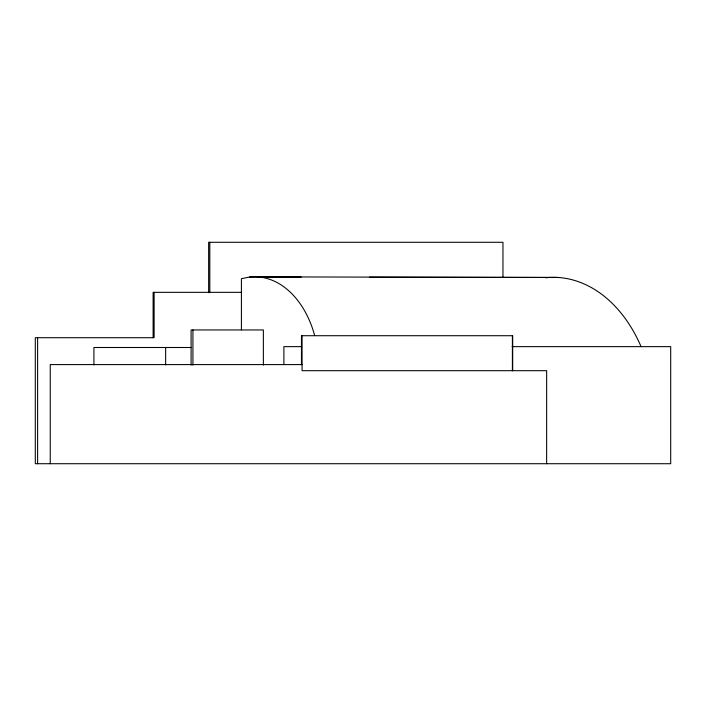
<?xml version="1.0" encoding="UTF-8"?>
<svg xmlns="http://www.w3.org/2000/svg" width="706" height="706" viewBox="0 0 706 706"><rect width="100%" height="100%" fill="white"/><g stroke="black" fill="none" stroke-linecap="round" stroke-linejoin="round"><path stroke-width="1.06" d="M301.25 277.105L249.553 277.043L241.417 278.702L241.417 329.949M545.72 277.811L548.712 277.423A142.259 102.388 90 0 1 641.066 346.637M241.417 292.337L153.123 292.337L153.123 337.706M301.4 346.637L283.891 346.637L283.891 364.587M512.088 346.637L670.7 346.637L670.7 463.718L35.3 463.718L35.3 337.706L154.111 337.706L154.111 292.337M191.097 347.502L93.916 347.502L93.916 364.949M302.071 364.587L50.241 364.587L50.241 463.718M257.778 276.867L558.72 277.502M369.441 277.193L548.712 277.423M546.638 463.718L546.656 370.694L302.071 370.694L302.071 335.712M512.688 370.694L512.688 335.712L301.462 335.712L301.462 364.587M512.397 335.712L512.397 370.694M502.963 277.343L502.963 242.282L208.641 242.282L208.641 292.734M263.364 365.108L263.364 329.949L191.097 329.949L191.097 365.081M209.814 242.282L209.814 292.734M192.932 329.949L192.932 365.108M165.645 347.502L165.645 364.949M37.612 337.706L37.612 463.718M249.553 277.043A92.265 64.467 -90 0 1 314.638 335.421"/></g></svg>
